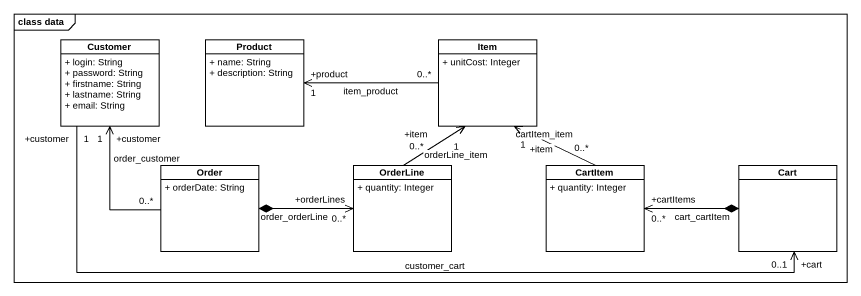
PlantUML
@startuml
mainframe class data
hide circle
hide empty members
skinparam classAttributeIconSize 0
class Customer {
  + login: String
  + password: String
  + firstname: String
  + lastname: String
  + email: String
}
class Product {
  + name: String
  + description: String
}
class Item {
  + unitCost: Integer
}
class Order {
  + orderDate: String
}
class OrderLine {
  + quantity: Integer
}
class CartItem {
  + quantity: Integer
}
class Cart
Item "0..*" -left-> "+product\n1" Product : item_product
Order "0..*" -up-> "+customer\n1" Customer : order_customer
OrderLine "0..*" -up-> "+item\n1" Item : orderLine_item
OrderLine "+orderLines\n0..*" <-left-* Order : order_orderLine
CartItem "0..*" -up-> "+item\n1" Item : cartItem_item
CartItem "+cartItems\n0..*" <-right-* Cart : cart_cartItem
Cart "+cart\n0..1" <-left- "+customer\n1" Customer : customer_cart
@enduml
